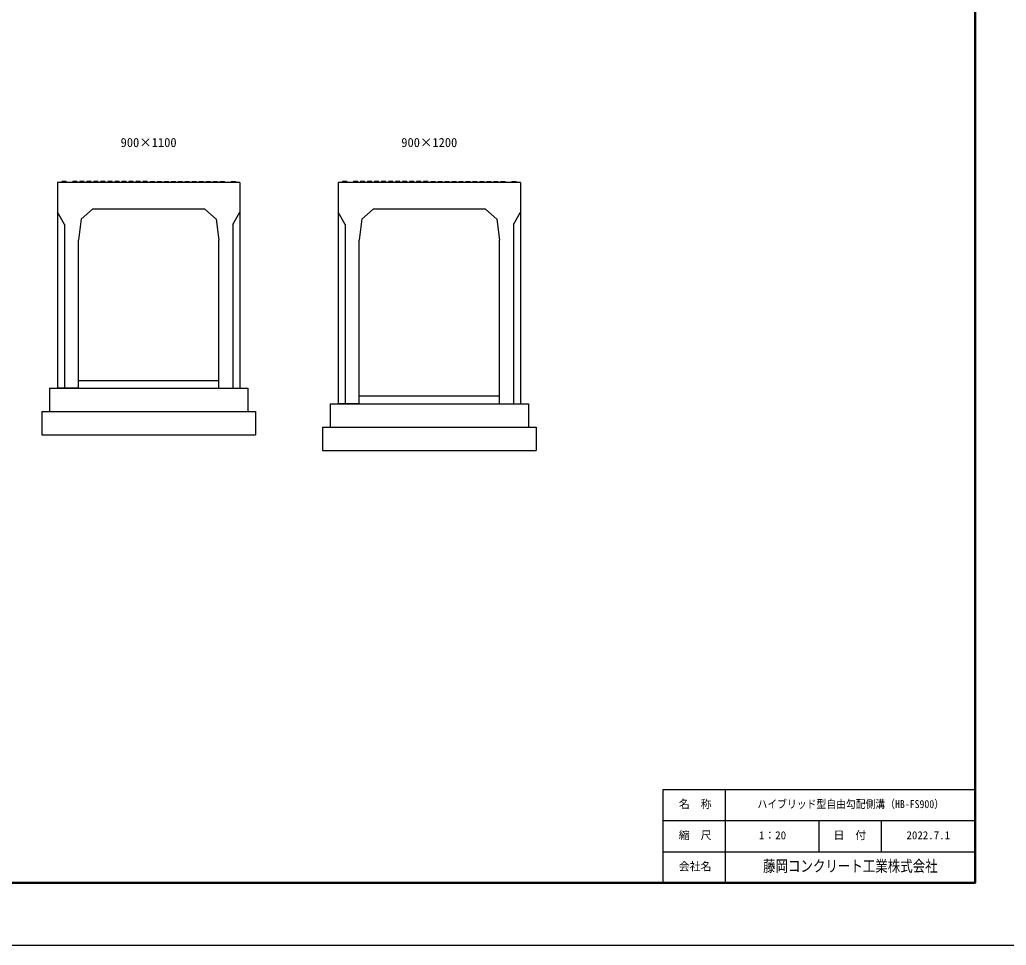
# Model space of a CAD drawing. Units: millimetres, scale not verified. Extents: x -16800 to 16800, y -5940 to 5940.
# Drawn here: x -6527 to -200, y -5940 to 0 of the extents above; entities that cross this region are included whole.
import ezdxf
from ezdxf.enums import TextEntityAlignment as Align

# ---------------------------------------------------------------- set-up
doc = ezdxf.new("R2010")
doc.units = ezdxf.units.MM
doc.header["$LTSCALE"] = 20
for name, color, linetype, lineweight in [('0-1_Defpoints', 5, 'Continuous', 25), ('0-2_HATCH', 6, 'Continuous', 25), ('0-5_OUTLINE', 3, 'Continuous', 25), ('0-6_TXT', 7, 'Continuous', 25), ('0-7_WAKU', 3, 'Continuous', 25), ('0-8_WAKU-LINE', 7, 'Continuous', 25)]:
    doc.layers.add(name, color=color, linetype=linetype, lineweight=lineweight)
doc.layers.add('0-9_WAKU-TXT', color=7, linetype='Continuous')
doc.styles.add('ＭＳ ゴシック', font='')
doc.styles.get('ＭＳ ゴシック').set_extended_font_data('MS Gothic')

msp = doc.modelspace()

# ---------------------------------------------------------------- linework, layer by layer
at = {"layer": '0-1_Defpoints'}
msp.add_lwpolyline([(-16800, -5940), (0, -5940), (0, 5940), (-16800, 5940)], close=True, dxfattribs=at)
at = {"layer": '0-2_HATCH'}
for points in [[(-6227.5, -1044.84), (-6228.5, -1038.34), (-6256.5, -1038.34), (-6257.5, -1044.84)], [(-6158, -1044.84), (-6159, -1038.34), (-6187, -1038.34), (-6188, -1044.84)], [(-6113, -1044.84), (-6114, -1038.34), (-6142, -1038.34), (-6143, -1044.84)], [(-6068, -1044.84), (-6069, -1038.34), (-6097, -1038.34), (-6098, -1044.84)], [(-6023, -1044.84), (-6024, -1038.34), (-6052, -1038.34), (-6053, -1044.84)], [(-5978, -1044.84), (-5979, -1038.34), (-6007, -1038.34), (-6008, -1044.84)], [(-5933, -1044.84), (-5934, -1038.34), (-5962, -1038.34), (-5963, -1044.84)], [(-5888, -1044.84), (-5889, -1038.34), (-5917, -1038.34), (-5918, -1044.84)], [(-5843, -1044.84), (-5844, -1038.34), (-5872, -1038.34), (-5873, -1044.84)], [(-5798, -1044.84), (-5799, -1038.34), (-5827, -1038.34), (-5828, -1044.84)], [(-5753, -1044.84), (-5754, -1038.34), (-5782, -1038.34), (-5783, -1044.84)], [(-5708, -1044.84), (-5709, -1038.34), (-5737, -1038.34), (-5738, -1044.84)], [(-5692, -1044.84), (-5691, -1038.34), (-5663, -1038.34), (-5662, -1044.84)], [(-5647, -1044.84), (-5646, -1038.34), (-5618, -1038.34), (-5617, -1044.84)], [(-5602, -1044.84), (-5601, -1038.34), (-5573, -1038.34), (-5572, -1044.84)], [(-5557, -1044.84), (-5556, -1038.34), (-5528, -1038.34), (-5527, -1044.84)], [(-5512, -1044.84), (-5511, -1038.34), (-5483, -1038.34), (-5482, -1044.84)], [(-5467, -1044.84), (-5466, -1038.34), (-5438, -1038.34), (-5437, -1044.84)], [(-5422, -1044.84), (-5421, -1038.34), (-5393, -1038.34), (-5392, -1044.84)], [(-5377, -1044.84), (-5376, -1038.34), (-5348, -1038.34), (-5347, -1044.84)], [(-5332, -1044.84), (-5331, -1038.34), (-5303, -1038.34), (-5302, -1044.84)], [(-5287, -1044.84), (-5286, -1038.34), (-5258, -1038.34), (-5257, -1044.84)], [(-5242, -1044.84), (-5241, -1038.34), (-5213, -1038.34), (-5212, -1044.84)], [(-5172.5, -1044.84), (-5171.5, -1038.34), (-5143.5, -1038.34), (-5142.5, -1044.84)], [(-4427.5, -1044.84), (-4428.5, -1038.34), (-4456.5, -1038.34), (-4457.5, -1044.84)], [(-4358, -1044.84), (-4359, -1038.34), (-4387, -1038.34), (-4388, -1044.84)], [(-4313, -1044.84), (-4314, -1038.34), (-4342, -1038.34), (-4343, -1044.84)], [(-4268, -1044.84), (-4269, -1038.34), (-4297, -1038.34), (-4298, -1044.84)], [(-4223, -1044.84), (-4224, -1038.34), (-4252, -1038.34), (-4253, -1044.84)], [(-4178, -1044.84), (-4179, -1038.34), (-4207, -1038.34), (-4208, -1044.84)], [(-4133, -1044.84), (-4134, -1038.34), (-4162, -1038.34), (-4163, -1044.84)], [(-4088, -1044.84), (-4089, -1038.34), (-4117, -1038.34), (-4118, -1044.84)], [(-4043, -1044.84), (-4044, -1038.34), (-4072, -1038.34), (-4073, -1044.84)], [(-3998, -1044.84), (-3999, -1038.34), (-4027, -1038.34), (-4028, -1044.84)], [(-3953, -1044.84), (-3954, -1038.34), (-3982, -1038.34), (-3983, -1044.84)], [(-3908, -1044.84), (-3909, -1038.34), (-3937, -1038.34), (-3938, -1044.84)], [(-3892, -1044.84), (-3891, -1038.34), (-3863, -1038.34), (-3862, -1044.84)], [(-3847, -1044.84), (-3846, -1038.34), (-3818, -1038.34), (-3817, -1044.84)], [(-3802, -1044.84), (-3801, -1038.34), (-3773, -1038.34), (-3772, -1044.84)], [(-3757, -1044.84), (-3756, -1038.34), (-3728, -1038.34), (-3727, -1044.84)], [(-3712, -1044.84), (-3711, -1038.34), (-3683, -1038.34), (-3682, -1044.84)], [(-3667, -1044.84), (-3666, -1038.34), (-3638, -1038.34), (-3637, -1044.84)], [(-3622, -1044.84), (-3621, -1038.34), (-3593, -1038.34), (-3592, -1044.84)], [(-3577, -1044.84), (-3576, -1038.34), (-3548, -1038.34), (-3547, -1044.84)], [(-3532, -1044.84), (-3531, -1038.34), (-3503, -1038.34), (-3502, -1044.84)], [(-3487, -1044.84), (-3486, -1038.34), (-3458, -1038.34), (-3457, -1044.84)], [(-3442, -1044.84), (-3441, -1038.34), (-3413, -1038.34), (-3412, -1044.84)], [(-3372.5, -1044.84), (-3371.5, -1038.34), (-3343.5, -1038.34), (-3342.5, -1044.84)]]:
    msp.add_lwpolyline(points, dxfattribs=at)
at = {"layer": '0-5_OUTLINE'}
for p, q in [((-5115, -1044.84), (-6285, -1044.84)), ((-6285, -1044.84), (-6285, -2364.84)), ((-5115, -1044.84), (-5115, -2364.84)), ((-3315, -1044.84), (-4485, -1044.84)), ((-4485, -1044.84), (-4485, -2464.84)), ((-3315, -1044.84), (-3315, -2464.84)), ((-6240, -1314.84), (-6285, -1234.84)), ((-6060, -1214.84), (-6133.06, -1279.34)), ((-5340, -1214.84), (-6060, -1214.84)), ((-5160, -1314.84), (-5115, -1234.84)), ((-4440, -1314.84), (-4485, -1234.84)), ((-4260, -1214.84), (-4333.06, -1279.34)), ((-3540, -1214.84), (-4260, -1214.84)), ((-3360, -1314.84), (-3315, -1234.84)), ((-6240, -1314.84), (-6240, -2364.84)), ((-6132.86, -1277.7), (-6150, -1414.84)), ((-5160, -1314.84), (-5160, -2364.84)), ((-4440, -1314.84), (-4440, -2464.84)), ((-4332.86, -1277.7), (-4350, -1414.84)), ((-3360, -1314.84), (-3360, -2464.84)), ((-6150, -2364.84), (-6150, -1414.84)), ((-5250, -2364.84), (-5250, -1414.84)), ((-4350, -2464.84), (-4350, -1414.84)), ((-3450, -2464.84), (-3450, -1414.84)), ((-6150, -2314.84), (-5250, -2314.84)), ((-6335, -2364.84), (-5065, -2364.84)), ((-6335, -2364.84), (-6335, -2514.84)), ((-6150, -2364.84), (-6285, -2364.84)), ((-5250, -2364.84), (-5115, -2364.84)), ((-5065, -2364.84), (-5065, -2514.84)), ((-4535, -2464.84), (-3265, -2464.84)), ((-4535, -2464.84), (-4535, -2614.84)), ((-4350, -2464.84), (-4485, -2464.84)), ((-4350, -2414.84), (-3450, -2414.84)), ((-3450, -2464.84), (-3315, -2464.84)), ((-3265, -2464.84), (-3265, -2614.84)), ((-6385, -2514.84), (-5015, -2514.84)), ((-6385, -2514.84), (-6385, -2664.84)), ((-5015, -2514.84), (-5015, -2664.84)), ((-4585, -2614.84), (-3215, -2614.84)), ((-4585, -2614.84), (-4585, -2764.84)), ((-3215, -2614.84), (-3215, -2764.84)), ((-6385, -2664.84), (-5015, -2664.84)), ((-4585, -2764.84), (-3215, -2764.84))]:
    msp.add_line(p, q, dxfattribs=at)
for points in [[(-5340, -1214.84), (-5266.94, -1279.34), (-5250, -1414.84)], [(-3540, -1214.84), (-3466.94, -1279.34), (-3450, -1414.84)]]:
    msp.add_lwpolyline(points, dxfattribs=at)
at = {"layer": '0-7_WAKU'}
for p, q in [((-2400, -4940), (-400, -4940)), ((-2400, -5540), (-2400, -4940))]:
    msp.add_line(p, q, dxfattribs=at)
at = {"layer": '0-7_WAKU', "lineweight": 50}
msp.add_lwpolyline([(-16400, -5540), (-400, -5540), (-400, 5540), (-16400, 5540)], close=True, dxfattribs=at)
at = {"layer": '0-8_WAKU-LINE'}
for p, q in [((-2000, -5540), (-2000, -4940)), ((-2400, -5140), (-400, -5140)), ((-1400, -5340), (-1400, -5140)), ((-1000, -5340), (-1000, -5140)), ((-2400, -5340), (-400, -5340))]:
    msp.add_line(p, q, dxfattribs=at)

# ---------------------------------------------------------------- texts
at = {"layer": '0-6_TXT', "style": 'ＭＳ ゴシック'}
for s, p in [('900×1200', (-4080, -834.84)), ('900×1100', (-5880, -834.84))]:
    msp.add_text(s, height=58.65, dxfattribs=at).set_placement(p, align=Align.BOTTOM_LEFT)
at = {"layer": '0-9_WAKU-TXT', "style": 'ＭＳ ゴシック'}
for s, p in [('名\u3000称', (-2300.1, -5075)), ('縮\u3000尺', (-2300.1, -5275)), ('1：20', (-1786.5, -5275)), ('日\u3000付', (-1308.11, -5275)), ('2022.7.1', (-840, -5275)), ('会社名', (-2300.1, -5475))]:
    msp.add_text(s, height=51.32, dxfattribs=at).set_placement(p, align=Align.BOTTOM_LEFT)
for s, height, width, p in [('ハイブリッド型自由勾配側溝（HB-FS900）', 51.32, 0.9, (-1795.5, -5075)), ('藤岡コンクリート工業株式会社', 73.31, 0.8, (-1760, -5490))]:
    msp.add_text(s, height=height, dxfattribs=dict(at, width=width)).set_placement(p, align=Align.BOTTOM_LEFT)

doc.saveas('drawing.dxf')
